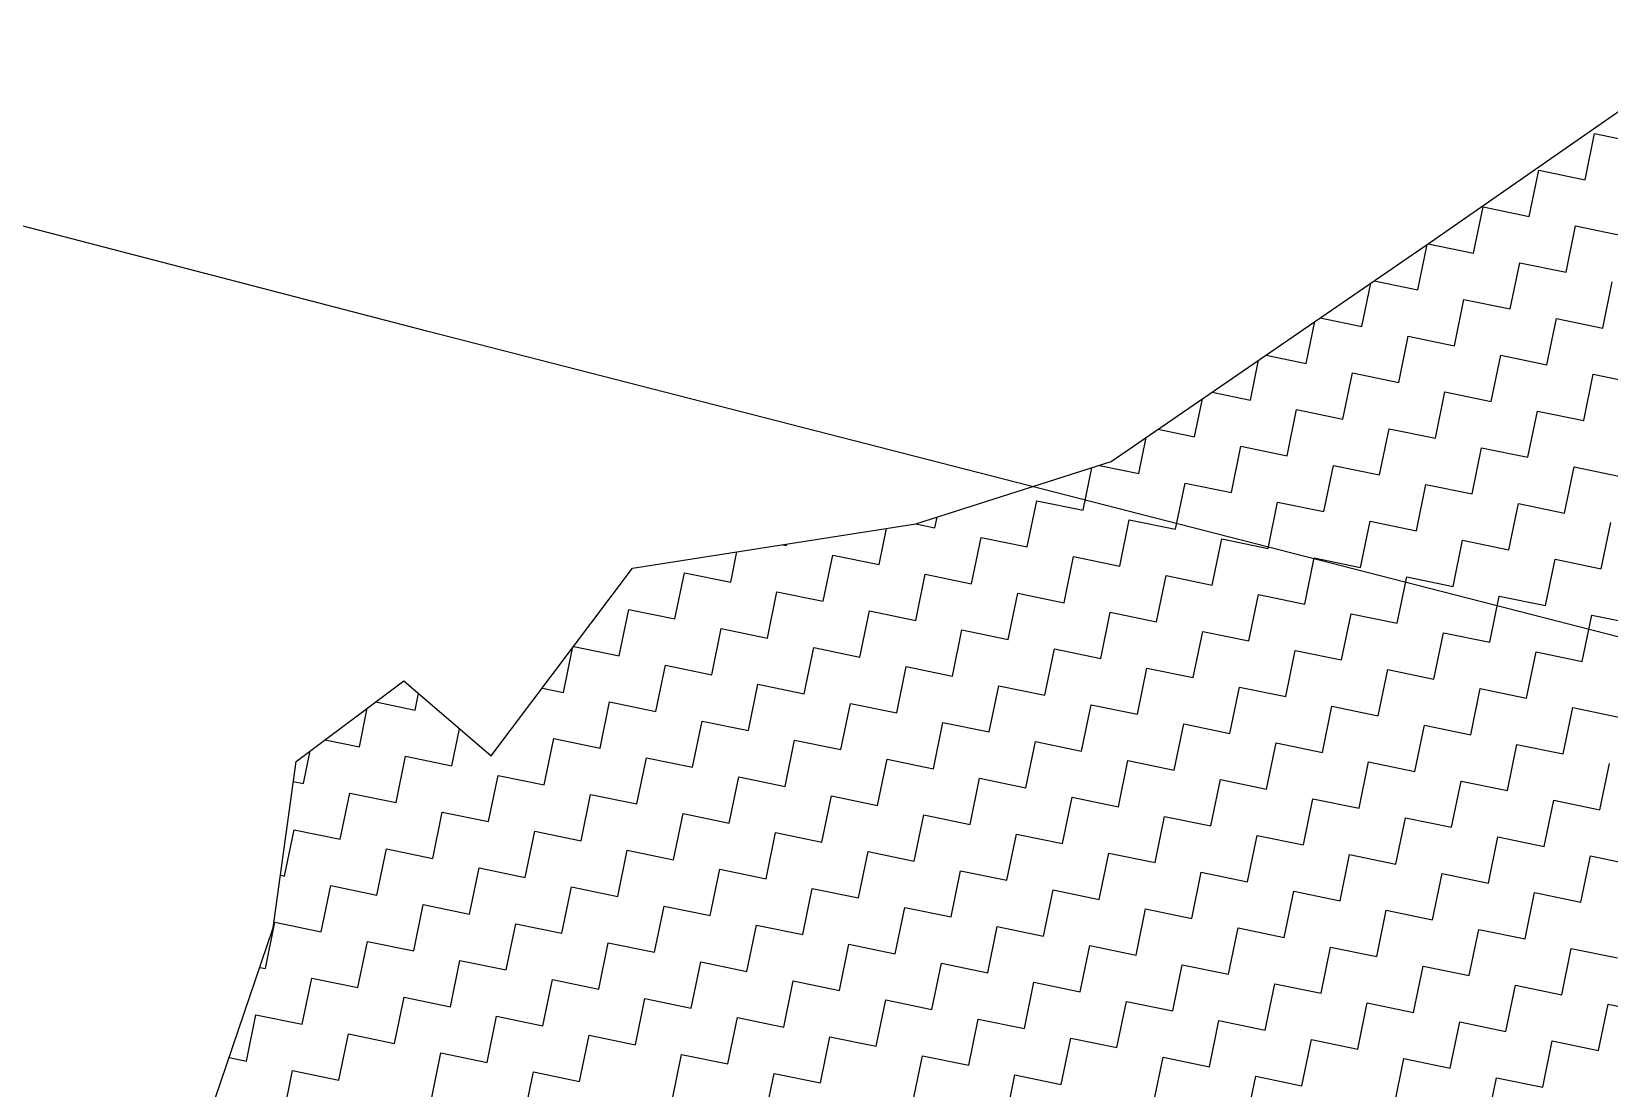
# Model space of a CAD drawing. Header units: metres. Extents: x 280043 to 281054, y 2047152 to 2048652.
# Drawn here: x 280638.7 to 280721.4, y 2048516.3 to 2048571.7 of the extents above; entities that cross this region are included whole.
import ezdxf

# ---------------------------------------------------------------- set-up
doc = ezdxf.new("R2010")
doc.units = ezdxf.units.M
doc.layers.add('POLY_HATCH', color=12, linetype='Continuous')
doc.layers.add('POLY_PARCEL', color=6, linetype='Continuous')

msp = doc.modelspace()

# ---------------------------------------------------------------- linework, layer by layer
at = {"layer": 'POLY_HATCH'}
for p, q in [((280712.025, 2048560.673), (280725.3, 2048569.901)), ((280695.286, 2048549.167), (280712.025, 2048560.673)), ((280685.035, 2048545.896), (280695.286, 2048549.167)), ((280670.189, 2048543.572), (280685.035, 2048545.896)), ((280662.774, 2048533.734), (280670.189, 2048543.572)), ((280652.539, 2048533.451), (280658.197, 2048537.669)), ((280658.197, 2048537.669), (280662.774, 2048533.734)), ((280651.339, 2048524.724), (280652.539, 2048533.451)), ((280648.298, 2048515.779), (280651.339, 2048524.724))]:
    msp.add_line(p, q, dxfattribs=at)
at = {"layer": 'POLY_HATCH', "linetype": 'Continuous'}
for p, q in [((280720.133, 2048563.943), (280720.633, 2048566.368)), ((280720.633, 2048566.368), (280723.058, 2048565.868)), ((280717.208, 2048562.018), (280717.708, 2048564.443)), ((280717.708, 2048564.443), (280720.133, 2048563.943)), ((280714.283, 2048560.093), (280714.783, 2048562.518)), ((280714.783, 2048562.518), (280717.208, 2048562.018)), ((280719.133, 2048559.093), (280719.633, 2048561.518)), ((280719.633, 2048561.518), (280722.058, 2048561.018)), ((280711.358, 2048558.168), (280711.85, 2048560.553)), ((280711.896, 2048560.585), (280714.283, 2048560.093)), ((280716.208, 2048557.168), (280716.708, 2048559.593)), ((280716.708, 2048559.593), (280719.133, 2048559.093)), ((280708.433, 2048556.242), (280708.905, 2048558.528)), ((280709.067, 2048558.64), (280711.358, 2048558.168)), ((280721.059, 2048556.168), (280721.559, 2048558.593)), ((280713.283, 2048555.243), (280713.783, 2048557.668)), ((280713.783, 2048557.668), (280716.208, 2048557.168)), ((280705.508, 2048554.317), (280705.959, 2048556.504)), ((280706.238, 2048556.695), (280708.433, 2048556.242)), ((280718.134, 2048554.243), (280718.634, 2048556.668)), ((280718.634, 2048556.668), (280721.059, 2048556.168)), ((280710.359, 2048553.317), (280710.858, 2048555.742)), ((280710.858, 2048555.742), (280713.283, 2048555.243)), ((280703.408, 2048554.75), (280705.508, 2048554.317)), ((280715.209, 2048552.318), (280715.709, 2048554.743)), ((280715.709, 2048554.743), (280718.134, 2048554.243)), ((280702.583, 2048552.392), (280703.014, 2048554.479)), ((280707.434, 2048551.392), (280707.933, 2048553.817)), ((280707.933, 2048553.817), (280710.359, 2048553.317)), ((280720.059, 2048551.318), (280720.559, 2048553.743)), ((280720.559, 2048553.743), (280722.984, 2048553.243)), ((280699.658, 2048550.467), (280700.068, 2048552.454)), ((280700.579, 2048552.805), (280702.583, 2048552.392)), ((280712.284, 2048550.392), (280712.784, 2048552.818)), ((280712.784, 2048552.818), (280715.209, 2048552.318)), ((280704.509, 2048549.467), (280705.008, 2048551.892)), ((280705.008, 2048551.892), (280707.434, 2048551.392)), ((280717.134, 2048549.393), (280717.634, 2048551.818)), ((280717.634, 2048551.818), (280720.059, 2048551.318)), ((280696.733, 2048548.542), (280697.123, 2048550.429)), ((280697.75, 2048550.86), (280699.658, 2048550.467)), ((280709.359, 2048548.467), (280709.859, 2048550.892)), ((280709.859, 2048550.892), (280712.284, 2048550.392)), ((280701.584, 2048547.542), (280702.083, 2048549.967)), ((280702.083, 2048549.967), (280704.509, 2048549.467)), ((280714.209, 2048547.467), (280714.709, 2048549.893)), ((280714.709, 2048549.893), (280717.134, 2048549.393)), ((280693.808, 2048546.617), (280694.267, 2048548.842)), ((280694.663, 2048548.968), (280696.733, 2048548.542)), ((280706.434, 2048546.542), (280706.934, 2048548.967)), ((280706.934, 2048548.967), (280709.359, 2048548.467)), ((280719.059, 2048546.468), (280719.559, 2048548.893)), ((280719.559, 2048548.893), (280721.984, 2048548.393)), ((280698.659, 2048545.617), (280699.158, 2048548.042)), ((280699.158, 2048548.042), (280701.584, 2048547.542)), ((280711.284, 2048545.542), (280711.784, 2048547.967)), ((280711.784, 2048547.967), (280714.209, 2048547.467)), ((280690.883, 2048544.691), (280691.383, 2048547.116)), ((280691.383, 2048547.116), (280693.808, 2048546.617)), ((280703.509, 2048544.617), (280704.009, 2048547.042)), ((280704.009, 2048547.042), (280706.434, 2048546.542)), ((280716.134, 2048544.542), (280716.634, 2048546.968)), ((280716.634, 2048546.968), (280719.059, 2048546.468)), ((280683.108, 2048543.766), (280683.498, 2048545.656)), ((280685.036, 2048545.897), (280686.033, 2048545.691)), ((280686.033, 2048545.691), (280686.149, 2048546.252)), ((280695.734, 2048543.692), (280696.233, 2048546.117)), ((280696.233, 2048546.117), (280698.659, 2048545.617)), ((280708.359, 2048543.617), (280708.859, 2048546.042)), ((280708.859, 2048546.042), (280711.284, 2048545.542)), ((280720.984, 2048543.543), (280721.484, 2048545.968)), ((280678.066, 2048544.805), (280678.258, 2048544.766)), ((280678.258, 2048544.766), (280678.273, 2048544.838)), ((280687.958, 2048542.766), (280688.458, 2048545.191)), ((280688.458, 2048545.191), (280690.883, 2048544.691)), ((280700.584, 2048542.692), (280701.084, 2048545.117)), ((280701.084, 2048545.117), (280703.509, 2048544.617)), ((280713.209, 2048542.617), (280713.709, 2048545.042)), ((280713.709, 2048545.042), (280716.134, 2048544.542)), ((280675.333, 2048542.841), (280675.661, 2048544.429)), ((280680.183, 2048541.841), (280680.683, 2048544.266)), ((280680.683, 2048544.266), (280683.108, 2048543.766)), ((280692.809, 2048541.766), (280693.309, 2048544.191)), ((280693.309, 2048544.191), (280695.734, 2048543.692)), ((280705.434, 2048541.692), (280705.934, 2048544.117)), ((280705.934, 2048544.117), (280708.359, 2048543.617)), ((280718.059, 2048541.617), (280718.559, 2048544.043)), ((280718.559, 2048544.043), (280720.984, 2048543.543)), ((280672.408, 2048540.915), (280672.908, 2048543.34)), ((280672.908, 2048543.34), (280675.333, 2048542.841)), ((280685.033, 2048540.841), (280685.533, 2048543.266)), ((280685.533, 2048543.266), (280687.958, 2048542.766)), ((280697.659, 2048540.767), (280698.159, 2048543.192)), ((280698.159, 2048543.192), (280700.584, 2048542.692)), ((280710.284, 2048540.692), (280710.784, 2048543.117)), ((280710.784, 2048543.117), (280713.209, 2048542.617)), ((280677.258, 2048539.916), (280677.758, 2048542.341)), ((280677.758, 2048542.341), (280680.183, 2048541.841)), ((280689.884, 2048539.841), (280690.384, 2048542.266)), ((280690.384, 2048542.266), (280692.809, 2048541.766)), ((280702.509, 2048539.767), (280703.009, 2048542.192)), ((280703.009, 2048542.192), (280705.434, 2048541.692)), ((280669.483, 2048538.99), (280669.983, 2048541.415)), ((280669.983, 2048541.415), (280672.408, 2048540.915)), ((280682.108, 2048538.916), (280682.608, 2048541.341)), ((280682.608, 2048541.341), (280685.033, 2048540.841)), ((280715.134, 2048539.692), (280715.634, 2048542.117)), ((280715.634, 2048542.117), (280718.059, 2048541.617)), ((280694.734, 2048538.841), (280695.234, 2048541.266)), ((280695.234, 2048541.266), (280697.659, 2048540.767)), ((280707.359, 2048538.767), (280707.859, 2048541.192)), ((280707.859, 2048541.192), (280710.284, 2048540.692)), ((280719.984, 2048538.692), (280720.484, 2048541.118)), ((280720.484, 2048541.118), (280722.909, 2048540.618)), ((280674.333, 2048537.99), (280674.833, 2048540.416)), ((280674.833, 2048540.416), (280677.258, 2048539.916)), ((280686.959, 2048537.916), (280687.459, 2048540.341)), ((280687.459, 2048540.341), (280689.884, 2048539.841)), ((280699.584, 2048537.842), (280700.084, 2048540.267)), ((280700.084, 2048540.267), (280702.509, 2048539.767)), ((280712.209, 2048537.767), (280712.709, 2048540.192)), ((280712.709, 2048540.192), (280715.134, 2048539.692)), ((280666.558, 2048537.065), (280667.038, 2048539.391)), ((280667.105, 2048539.48), (280669.483, 2048538.99)), ((280679.183, 2048536.991), (280679.683, 2048539.416)), ((280679.683, 2048539.416), (280682.108, 2048538.916)), ((280691.809, 2048536.916), (280692.309, 2048539.341)), ((280692.309, 2048539.341), (280694.734, 2048538.841)), ((280704.434, 2048536.842), (280704.934, 2048539.267)), ((280704.934, 2048539.267), (280707.359, 2048538.767)), ((280717.059, 2048536.767), (280717.559, 2048539.192)), ((280717.559, 2048539.192), (280719.984, 2048538.692)), ((280671.408, 2048536.065), (280671.908, 2048538.49)), ((280671.908, 2048538.49), (280674.333, 2048537.99)), ((280684.034, 2048535.991), (280684.534, 2048538.416)), ((280684.534, 2048538.416), (280686.959, 2048537.916)), ((280696.659, 2048535.916), (280697.159, 2048538.341)), ((280697.159, 2048538.341), (280699.584, 2048537.842)), ((280709.284, 2048535.842), (280709.784, 2048538.267)), ((280709.784, 2048538.267), (280712.209, 2048537.767)), ((280665.456, 2048537.292), (280666.558, 2048537.065)), ((280676.258, 2048535.065), (280676.758, 2048537.491)), ((280676.758, 2048537.491), (280679.183, 2048536.991)), ((280688.884, 2048534.991), (280689.384, 2048537.416)), ((280689.384, 2048537.416), (280691.809, 2048536.916)), ((280701.509, 2048534.917), (280702.009, 2048537.342)), ((280702.009, 2048537.342), (280704.434, 2048536.842)), ((280714.134, 2048534.842), (280714.634, 2048537.267)), ((280714.634, 2048537.267), (280717.059, 2048536.767)), ((280656.717, 2048536.565), (280658.783, 2048536.14)), ((280658.783, 2048536.14), (280658.963, 2048537.011)), ((280668.483, 2048534.14), (280668.983, 2048536.565)), ((280668.983, 2048536.565), (280671.408, 2048536.065)), ((280681.109, 2048534.066), (280681.609, 2048536.491)), ((280681.609, 2048536.491), (280684.034, 2048535.991)), ((280693.734, 2048533.991), (280694.234, 2048536.416)), ((280694.234, 2048536.416), (280696.659, 2048535.916)), ((280706.359, 2048533.917), (280706.859, 2048536.342)), ((280706.859, 2048536.342), (280709.284, 2048535.842)), ((280655.858, 2048534.215), (280656.275, 2048536.235)), ((280673.334, 2048533.14), (280673.833, 2048535.565)), ((280673.833, 2048535.565), (280676.258, 2048535.065)), ((280718.985, 2048533.842), (280719.484, 2048536.267)), ((280719.484, 2048536.267), (280721.91, 2048535.767)), ((280660.708, 2048533.215), (280661.11, 2048535.164)), ((280685.959, 2048533.066), (280686.459, 2048535.491)), ((280686.459, 2048535.491), (280688.884, 2048534.991)), ((280698.584, 2048532.991), (280699.084, 2048535.416)), ((280699.084, 2048535.416), (280701.509, 2048534.917)), ((280711.209, 2048532.917), (280711.709, 2048535.342)), ((280711.709, 2048535.342), (280714.134, 2048534.842)), ((280652.933, 2048532.289), (280653.287, 2048534.009)), ((280654.061, 2048534.585), (280655.858, 2048534.215)), ((280665.558, 2048532.215), (280666.058, 2048534.64)), ((280666.058, 2048534.64), (280668.483, 2048534.14)), ((280678.184, 2048532.14), (280678.684, 2048534.566)), ((280678.684, 2048534.566), (280681.109, 2048534.066)), ((280690.809, 2048532.066), (280691.309, 2048534.491)), ((280691.309, 2048534.491), (280693.734, 2048533.991)), ((280703.434, 2048531.992), (280703.934, 2048534.417)), ((280703.934, 2048534.417), (280706.359, 2048533.917)), ((280716.06, 2048531.917), (280716.56, 2048534.342)), ((280716.56, 2048534.342), (280718.985, 2048533.842)), ((280657.783, 2048531.29), (280658.283, 2048533.715)), ((280658.283, 2048533.715), (280660.708, 2048533.215)), ((280670.409, 2048531.215), (280670.908, 2048533.64)), ((280670.908, 2048533.64), (280673.334, 2048533.14)), ((280683.034, 2048531.141), (280683.534, 2048533.566)), ((280683.534, 2048533.566), (280685.959, 2048533.066)), ((280695.659, 2048531.066), (280696.159, 2048533.491)), ((280696.159, 2048533.491), (280698.584, 2048532.991)), ((280708.284, 2048530.992), (280708.784, 2048533.417)), ((280708.784, 2048533.417), (280711.209, 2048532.917)), ((280720.91, 2048530.917), (280721.41, 2048533.342)), ((280652.395, 2048532.4), (280652.933, 2048532.289)), ((280662.633, 2048530.29), (280663.133, 2048532.715)), ((280663.133, 2048532.715), (280665.558, 2048532.215)), ((280675.259, 2048530.215), (280675.759, 2048532.64)), ((280675.759, 2048532.64), (280678.184, 2048532.14)), ((280687.884, 2048530.141), (280688.384, 2048532.566)), ((280688.384, 2048532.566), (280690.809, 2048532.066)), ((280700.509, 2048530.066), (280701.009, 2048532.491)), ((280701.009, 2048532.491), (280703.434, 2048531.992)), ((280713.135, 2048529.992), (280713.635, 2048532.417)), ((280713.635, 2048532.417), (280716.06, 2048531.917)), ((280654.858, 2048529.364), (280655.358, 2048531.789)), ((280655.358, 2048531.789), (280657.783, 2048531.29)), ((280667.484, 2048529.29), (280667.983, 2048531.715)), ((280667.983, 2048531.715), (280670.409, 2048531.215)), ((280680.109, 2048529.215), (280680.609, 2048531.641)), ((280680.609, 2048531.641), (280683.034, 2048531.141)), ((280692.734, 2048529.141), (280693.234, 2048531.566)), ((280693.234, 2048531.566), (280695.659, 2048531.066)), ((280705.359, 2048529.067), (280705.859, 2048531.492)), ((280705.859, 2048531.492), (280708.284, 2048530.992)), ((280717.985, 2048528.992), (280718.485, 2048531.417)), ((280718.485, 2048531.417), (280720.91, 2048530.917)), ((280659.708, 2048528.365), (280660.208, 2048530.79)), ((280660.208, 2048530.79), (280662.633, 2048530.29)), ((280672.334, 2048528.29), (280672.834, 2048530.715)), ((280672.834, 2048530.715), (280675.259, 2048530.215)), ((280684.959, 2048528.216), (280685.459, 2048530.641)), ((280685.459, 2048530.641), (280687.884, 2048530.141)), ((280697.584, 2048528.141), (280698.084, 2048530.566)), ((280698.084, 2048530.566), (280700.509, 2048530.066)), ((280651.933, 2048527.439), (280652.433, 2048529.864)), ((280652.433, 2048529.864), (280654.858, 2048529.364)), ((280664.559, 2048527.365), (280665.058, 2048529.79)), ((280665.058, 2048529.79), (280667.484, 2048529.29)), ((280677.184, 2048527.29), (280677.684, 2048529.715)), ((280677.684, 2048529.715), (280680.109, 2048529.215)), ((280710.21, 2048528.067), (280710.71, 2048530.492)), ((280710.71, 2048530.492), (280713.135, 2048529.992)), ((280689.809, 2048527.216), (280690.309, 2048529.641)), ((280690.309, 2048529.641), (280692.734, 2048529.141)), ((280702.434, 2048527.141), (280702.934, 2048529.567)), ((280702.934, 2048529.567), (280705.359, 2048529.067)), ((280715.06, 2048527.067), (280715.56, 2048529.492)), ((280715.56, 2048529.492), (280717.985, 2048528.992)), ((280656.783, 2048526.439), (280657.283, 2048528.864)), ((280657.283, 2048528.864), (280659.708, 2048528.365)), ((280669.409, 2048526.365), (280669.909, 2048528.79)), ((280669.909, 2048528.79), (280672.334, 2048528.29)), ((280682.034, 2048526.29), (280682.534, 2048528.716)), ((280682.534, 2048528.716), (280684.959, 2048528.216)), ((280694.659, 2048526.216), (280695.159, 2048528.641)), ((280695.159, 2048528.641), (280697.584, 2048528.141)), ((280707.285, 2048526.142), (280707.785, 2048528.567)), ((280707.785, 2048528.567), (280710.21, 2048528.067)), ((280719.91, 2048526.067), (280720.41, 2048528.492)), ((280720.41, 2048528.492), (280722.835, 2048527.992)), ((280651.718, 2048527.483), (280651.933, 2048527.439)), ((280661.634, 2048525.44), (280662.133, 2048527.865)), ((280662.133, 2048527.865), (280664.559, 2048527.365)), ((280674.259, 2048525.365), (280674.759, 2048527.79)), ((280674.759, 2048527.79), (280677.184, 2048527.29)), ((280686.884, 2048525.291), (280687.384, 2048527.716)), ((280687.384, 2048527.716), (280689.809, 2048527.216)), ((280699.509, 2048525.216), (280700.009, 2048527.641)), ((280700.009, 2048527.641), (280702.434, 2048527.141)), ((280712.135, 2048525.142), (280712.635, 2048527.567)), ((280712.635, 2048527.567), (280715.06, 2048527.067)), ((280653.858, 2048524.514), (280654.358, 2048526.939)), ((280654.358, 2048526.939), (280656.783, 2048526.439)), ((280666.484, 2048524.44), (280666.984, 2048526.865)), ((280666.984, 2048526.865), (280669.409, 2048526.365)), ((280679.109, 2048524.365), (280679.609, 2048526.79)), ((280679.609, 2048526.79), (280682.034, 2048526.29)), ((280691.734, 2048524.291), (280692.234, 2048526.716)), ((280692.234, 2048526.716), (280694.659, 2048526.216)), ((280704.36, 2048524.216), (280704.86, 2048526.642)), ((280704.86, 2048526.642), (280707.285, 2048526.142)), ((280716.985, 2048524.142), (280717.485, 2048526.567)), ((280717.485, 2048526.567), (280719.91, 2048526.067)), ((280658.709, 2048523.514), (280659.208, 2048525.939)), ((280659.208, 2048525.939), (280661.634, 2048525.44)), ((280671.334, 2048523.44), (280671.834, 2048525.865)), ((280671.834, 2048525.865), (280674.259, 2048525.365)), ((280683.959, 2048523.366), (280684.459, 2048525.791)), ((280684.459, 2048525.791), (280686.884, 2048525.291)), ((280696.585, 2048523.291), (280697.084, 2048525.716)), ((280697.084, 2048525.716), (280699.509, 2048525.216)), ((280709.21, 2048523.217), (280709.71, 2048525.642)), ((280709.71, 2048525.642), (280712.135, 2048525.142)), ((280650.933, 2048522.589), (280651.433, 2048525.014)), ((280651.433, 2048525.014), (280653.858, 2048524.514)), ((280663.559, 2048522.515), (280664.059, 2048524.94)), ((280664.059, 2048524.94), (280666.484, 2048524.44)), ((280676.184, 2048522.44), (280676.684, 2048524.865)), ((280676.684, 2048524.865), (280679.109, 2048524.365)), ((280688.809, 2048522.366), (280689.309, 2048524.791)), ((280689.309, 2048524.791), (280691.734, 2048524.291)), ((280655.784, 2048521.589), (280656.284, 2048524.014)), ((280656.284, 2048524.014), (280658.709, 2048523.514)), ((280668.409, 2048521.515), (280668.909, 2048523.94)), ((280668.909, 2048523.94), (280671.334, 2048523.44)), ((280701.435, 2048522.291), (280701.935, 2048524.716)), ((280701.935, 2048524.716), (280704.36, 2048524.216)), ((280714.06, 2048522.217), (280714.56, 2048524.642)), ((280714.56, 2048524.642), (280716.985, 2048524.142)), ((280681.034, 2048521.44), (280681.534, 2048523.865)), ((280681.534, 2048523.865), (280683.959, 2048523.366)), ((280693.66, 2048521.366), (280694.159, 2048523.791)), ((280694.159, 2048523.791), (280696.585, 2048523.291)), ((280706.285, 2048521.291), (280706.785, 2048523.717)), ((280706.785, 2048523.717), (280709.21, 2048523.217)), ((280718.91, 2048521.217), (280719.41, 2048523.642)), ((280719.41, 2048523.642), (280721.835, 2048523.142)), ((280650.634, 2048522.651), (280650.933, 2048522.589)), ((280660.634, 2048520.589), (280661.134, 2048523.014)), ((280661.134, 2048523.014), (280663.559, 2048522.515)), ((280673.259, 2048520.515), (280673.759, 2048522.94)), ((280673.759, 2048522.94), (280676.184, 2048522.44)), ((280685.884, 2048520.441), (280686.384, 2048522.866)), ((280686.384, 2048522.866), (280688.809, 2048522.366)), ((280698.51, 2048520.366), (280699.01, 2048522.791)), ((280699.01, 2048522.791), (280701.435, 2048522.291)), ((280711.135, 2048520.292), (280711.635, 2048522.717)), ((280711.635, 2048522.717), (280714.06, 2048522.217)), ((280652.859, 2048519.664), (280653.359, 2048522.089)), ((280653.359, 2048522.089), (280655.784, 2048521.589)), ((280665.484, 2048519.59), (280665.984, 2048522.015)), ((280665.984, 2048522.015), (280668.409, 2048521.515)), ((280678.109, 2048519.515), (280678.609, 2048521.94)), ((280678.609, 2048521.94), (280681.034, 2048521.44)), ((280690.735, 2048519.441), (280691.234, 2048521.866)), ((280691.234, 2048521.866), (280693.66, 2048521.366)), ((280703.36, 2048519.366), (280703.86, 2048521.791)), ((280703.86, 2048521.791), (280706.285, 2048521.291)), ((280715.985, 2048519.292), (280716.485, 2048521.717)), ((280716.485, 2048521.717), (280718.91, 2048521.217)), ((280657.709, 2048518.664), (280658.209, 2048521.089)), ((280658.209, 2048521.089), (280660.634, 2048520.589)), ((280670.334, 2048518.59), (280670.834, 2048521.015)), ((280670.834, 2048521.015), (280673.259, 2048520.515)), ((280682.959, 2048518.515), (280683.459, 2048520.94)), ((280683.459, 2048520.94), (280685.884, 2048520.441)), ((280695.585, 2048518.441), (280696.085, 2048520.866)), ((280696.085, 2048520.866), (280698.51, 2048520.366)), ((280708.21, 2048518.366), (280708.71, 2048520.792)), ((280708.71, 2048520.792), (280711.135, 2048520.292)), ((280720.835, 2048518.292), (280721.335, 2048520.717)), ((280721.335, 2048520.717), (280723.76, 2048520.217)), ((280649.934, 2048517.739), (280650.434, 2048520.164)), ((280650.434, 2048520.164), (280652.859, 2048519.664)), ((280662.559, 2048517.664), (280663.059, 2048520.089)), ((280663.059, 2048520.089), (280665.484, 2048519.59)), ((280675.184, 2048517.59), (280675.684, 2048520.015)), ((280675.684, 2048520.015), (280678.109, 2048519.515)), ((280687.81, 2048517.516), (280688.309, 2048519.941)), ((280688.309, 2048519.941), (280690.735, 2048519.441)), ((280700.435, 2048517.441), (280700.935, 2048519.866)), ((280700.935, 2048519.866), (280703.36, 2048519.366)), ((280713.06, 2048517.367), (280713.56, 2048519.792)), ((280713.56, 2048519.792), (280715.985, 2048519.292)), ((280654.784, 2048516.739), (280655.284, 2048519.164)), ((280655.284, 2048519.164), (280657.709, 2048518.664)), ((280667.409, 2048516.665), (280667.909, 2048519.09)), ((280667.909, 2048519.09), (280670.334, 2048518.59)), ((280680.034, 2048516.59), (280680.534, 2048519.015)), ((280680.534, 2048519.015), (280682.959, 2048518.515)), ((280659.634, 2048515.739), (280660.134, 2048518.164)), ((280660.134, 2048518.164), (280662.559, 2048517.664)), ((280692.66, 2048516.516), (280693.16, 2048518.941)), ((280693.16, 2048518.941), (280695.585, 2048518.441)), ((280705.285, 2048516.441), (280705.785, 2048518.866)), ((280705.785, 2048518.866), (280708.21, 2048518.366)), ((280717.91, 2048516.367), (280718.41, 2048518.792)), ((280718.41, 2048518.792), (280720.835, 2048518.292)), ((280649.027, 2048517.926), (280649.934, 2048517.739)), ((280672.259, 2048515.665), (280672.759, 2048518.09)), ((280672.759, 2048518.09), (280675.184, 2048517.59)), ((280684.885, 2048515.59), (280685.384, 2048518.015)), ((280685.384, 2048518.015), (280687.81, 2048517.516)), ((280697.51, 2048515.516), (280698.01, 2048517.941)), ((280698.01, 2048517.941), (280700.435, 2048517.441)), ((280710.135, 2048515.441), (280710.635, 2048517.867)), ((280710.635, 2048517.867), (280713.06, 2048517.367)), ((280651.859, 2048514.814), (280652.359, 2048517.239)), ((280652.359, 2048517.239), (280654.784, 2048516.739)), ((280664.484, 2048514.739), (280664.984, 2048517.165)), ((280664.984, 2048517.165), (280667.409, 2048516.665)), ((280677.109, 2048514.665), (280677.609, 2048517.09)), ((280677.609, 2048517.09), (280680.034, 2048516.59)), ((280689.735, 2048514.591), (280690.235, 2048517.016)), ((280690.235, 2048517.016), (280692.66, 2048516.516)), ((280702.36, 2048514.516), (280702.86, 2048516.941)), ((280702.86, 2048516.941), (280705.285, 2048516.441)), ((280714.985, 2048514.442), (280715.485, 2048516.867)), ((280715.485, 2048516.867), (280717.91, 2048516.367))]:
    msp.add_line(p, q, dxfattribs=at)
at = {"layer": 'POLY_PARCEL'}
for p, q in [((280659.389, 2048556.006), (280592.05, 2048573.52)), ((280732.428, 2048537.268), (280659.389, 2048556.006))]:
    msp.add_line(p, q, dxfattribs=at)

doc.saveas('drawing.dxf')
